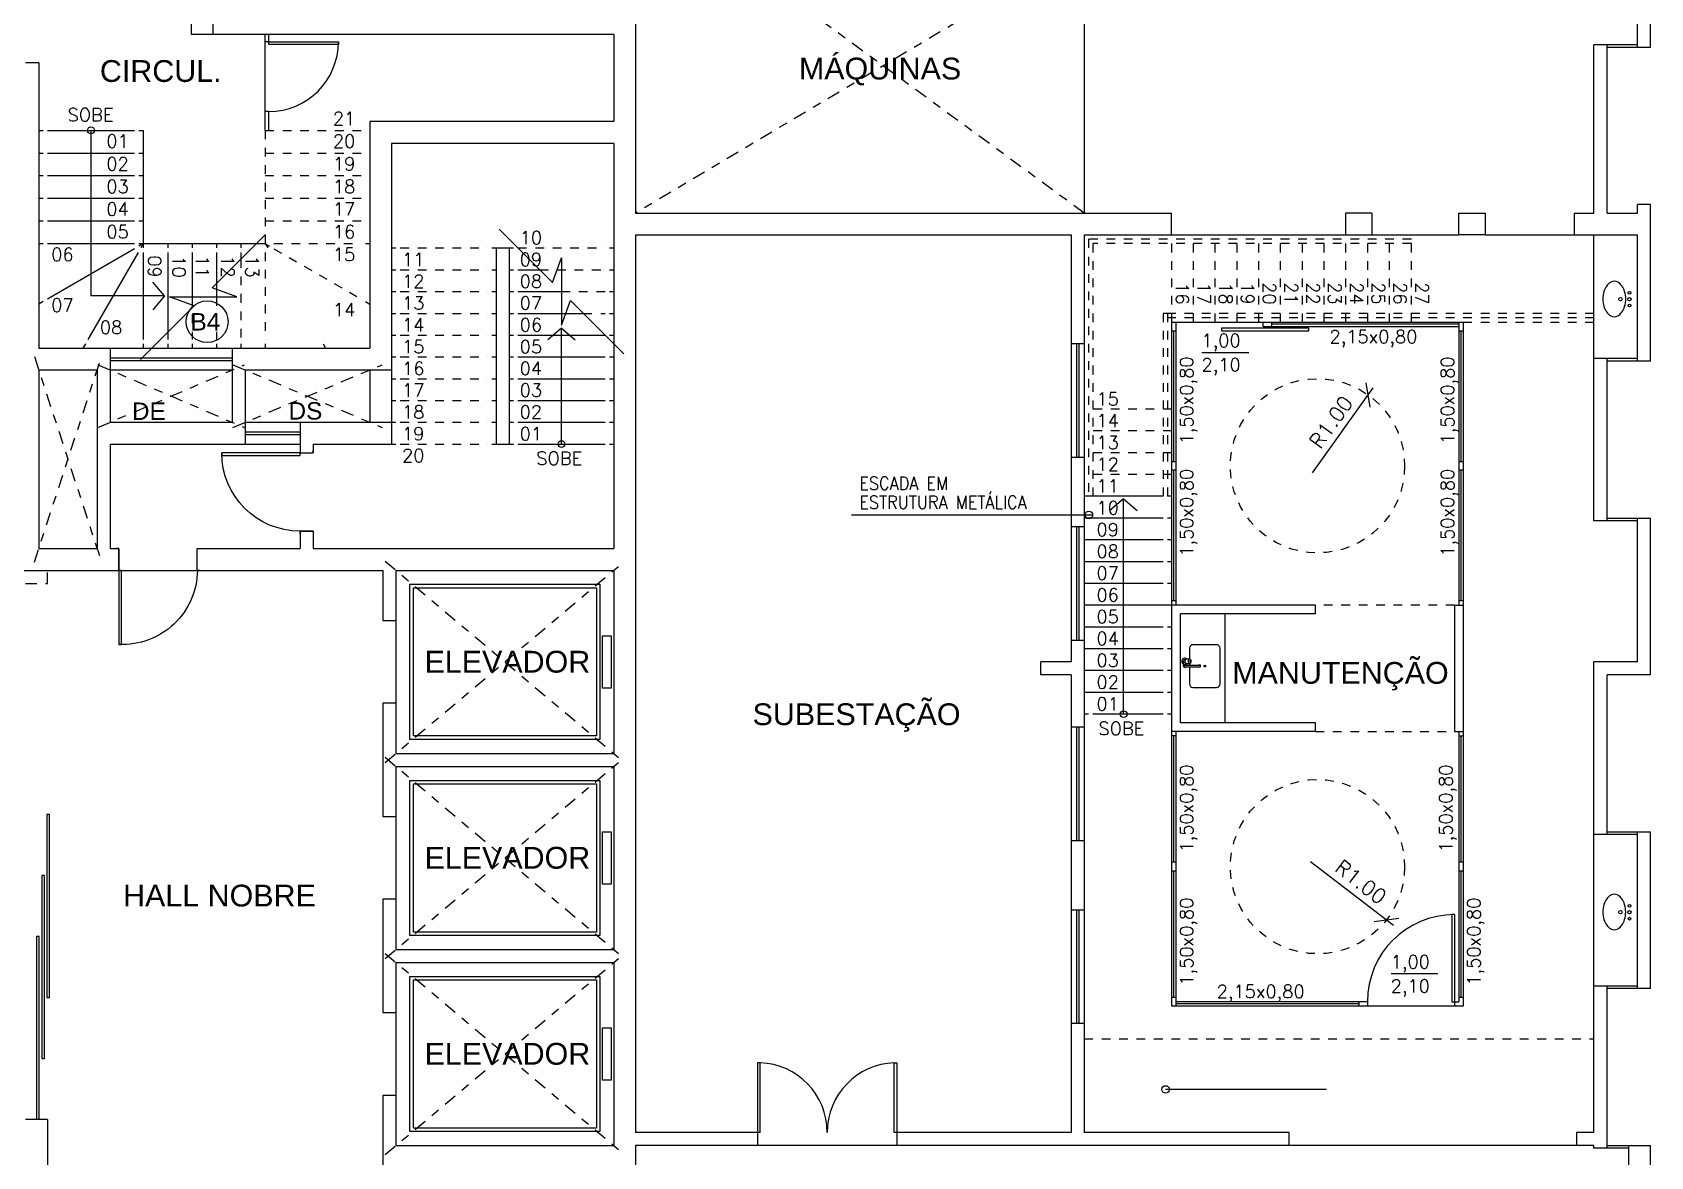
# Model space of a CAD drawing. Header units: millimetres. Extents: x -8 to 5830, y -596 to 3598.
# Drawn here: x 1596.73 to 1615.3, y 2371.62 to 2384.52 of the extents above; entities that cross this region are included whole.
import ezdxf

# ---------------------------------------------------------------- set-up
doc = ezdxf.new("R2010")
doc.units = ezdxf.units.MM
for name, pattern in [('CONTINU', [0]), ('DASHDOT', [1, 0.5, -0.25, 0, -0.25]), ('HIDDEN', [9.525, 6.35, -3.175])]:
    doc.linetypes.add(name, pattern=pattern)
doc.layers.get('0').update_dxf_attribs({"color": 9})
doc.styles.add('80X50', font='romans.shx')
doc.styles.add('ROMANS', font='romans')
doc.styles.get("Standard").update_dxf_attribs({"font": 'arial.ttf'})
doc.dimstyles.new('Fares Eng - 50', dxfattribs={"dimscale": 2, "dimtxt": 0.085, "dimasz": 0.1, "dimexe": 0.05, "dimexo": 0.05, "dimgap": 0.04, "dimtad": 1, "dimzin": 4, "dimdsep": 46, "dimtxsty": 'ROMANS', "dimblk1": 'OBLIQUE', "dimblk2": 'OBLIQUE', "dimsah": 1, "dimcen": 0.05, "dimdle": 0.05, "dimclrd": 8, "dimclre": 8, "dimclrt": 8, "dimaunit": 1, "dimadec": 0, "dimazin": 0, "dimtfac": 1, "dimtix": 1, "dimtmove": 2, "dimatfit": 0, "dimldrblk": 'OPEN90', "dimfxl": 1, "dimtolj": 1, "dimtzin": 0, "dimarcsym": 0})

# ---------------------------------------------------------------- blocks, each defined once
blk = doc.blocks.new('P90 - parede 25cm')
for points in [[(-0.125, 0.93), (-0.125, 0.9), (0.125, 0.9), (0.125, 0.93)], [(-0.125, -0.03), (-0.125, 0), (0.125, 0), (0.125, -0.03)]]:
    blk.add_lwpolyline(points)
blk.add_lwpolyline([(-0.975, 0.03), (-0.125, 0.03), (-0.125, 0), (-0.975, 0)], close=True)
at = {"color": 8}
blk.add_arc((-0.117, 0.042), 0.859, 90.5007, 182.7724, dxfattribs=at)
blk = doc.blocks.new('P90')
for points in [[(0.075, 0.93), (0.075, 0.9), (-0.075, 0.9), (-0.075, 0.93)], [(0.075, -0.03), (0.075, 0), (-0.075, 0), (-0.075, -0.03)]]:
    blk.add_lwpolyline(points)
blk.add_lwpolyline([(0.975, 0.87), (0.075, 0.87), (0.075, 0.9), (0.975, 0.9)], close=True)
at = {"color": 8}
blk.add_arc((0.075, 0.9), 0.9, 270, 0, dxfattribs=at)
blk = doc.blocks.new('PIA')
for p, q in [((0, 0.245), (0.044, 0.245)), ((0.01, 0.23), (0.01, 0.06)), ((0.01, 0.215), (0.031, 0.215)), ((0.03, 0.175), (0.01, 0.175))]:
    blk.add_line(p, q)
blk.add_lwpolyline([(-0.01, 0.23), (-0.01, 0.06)])
for points in [[(0.08, 0.173), (0.08, 0.21, 0.133256), (0.078, 0.217, 0.106756), (0.073, 0.223, 0.082828), (0.065, 0.227, 0.071352), (0.055, 0.228, 0.071352), (0.045, 0.227, 0.082828), (0.037, 0.223, 0.106756), (0.032, 0.217, 0.133256), (0.03, 0.21), (0.03, 0.173)], [(-0.01, 0.175), (-0.205, 0.175, 0.414214), (-0.245, 0.135), (-0.245, -0.135, 0.414214), (-0.205, -0.175), (0.205, -0.175, 0.414214), (0.245, -0.135), (0.245, 0.135, 0.414214), (0.205, 0.175), (0.08, 0.175)]]:
    blk.add_lwpolyline(points, format="xyb")
blk.add_lwpolyline([(0.03, 0.173, 0.133256), (0.032, 0.166, 0.106756), (0.037, 0.16, 0.082828), (0.045, 0.157, 0.071352), (0.055, 0.155, 0.071352), (0.065, 0.157, 0.082828), (0.073, 0.16, 0.106756), (0.078, 0.166, 0.133256), (0.08, 0.173, 0.133256), (0.078, 0.179, 0.106756), (0.073, 0.185, 0.082828), (0.065, 0.189, 0.071352), (0.055, 0.19, 0.071352), (0.045, 0.189, 0.082828), (0.037, 0.185, 0.106756), (0.032, 0.179, 0.133256)], format="xyb", close=True)
at = {"color": 8}
for points in [[(0.046, 0.245, 0.263265), (0.037, 0.23), (0.037, 0.223)], [(0.073, 0.223), (0.073, 0.23, 0.546464), (0.048, 0.246, 0.546464)]]:
    blk.add_lwpolyline(points, format="xyb", dxfattribs=at)
blk.add_lwpolyline([(0.062, 0.165, 0.133256), (0.062, 0.167, 0.106756), (0.06, 0.169, 0.082828), (0.058, 0.17, 0.071352), (0.055, 0.171, 0.071352), (0.052, 0.17, 0.082828), (0.05, 0.169, 0.106756), (0.048, 0.167, 0.133256), (0.047, 0.165, 0.133256), (0.048, 0.163, 0.106756), (0.05, 0.162, 0.082828), (0.052, 0.16, 0.071352), (0.055, 0.16, 0.071352), (0.058, 0.16, 0.082828), (0.06, 0.162, 0.106756), (0.062, 0.163, 0.133256)], format="xyb", close=True, dxfattribs=at)
blk.add_circle((0, 0), 0.01)
for centre, radius, start, end in [((0, 0.23), 0.015, 311.8103, 228.1897), ((0, 0.23), 0.01, 0.0002, 180.0002), ((0.044, 0.255), 0.01, 270, 294.62), ((0, 0.06), 0.01, 180.0001, 0.0001)]:
    blk.add_arc(centre, radius, start, end)
for centre, radius, start, end in [((0.055, 0.23), 0.035, 315.5847, 154.6231), ((0.055, 0.23), 0.035, 205.3769, 224.4153), ((0, 0.06), 0.0125, 143.1301, 36.8699)]:
    blk.add_arc(centre, radius, start, end, dxfattribs=at)
blk = doc.blocks.new('_OBLIQUE')
at = {"color": 0, "linetype": 'ByBlock'}
blk.add_line((-0.5, -0.5), (0.5, 0.5), dxfattribs=at)
blk = doc.blocks.new('*D52')
at = {"color": 8, "linetype": 'CONTINU', "lineweight": -2, "transparency": 16777216}
blk.add_line((1611.419, 2379.466), (1612.116, 2380.443), dxfattribs=at)
at = {"layer": 'DEFPOINTS', "color": 0, "linetype": 'CONTINU', "transparency": 16777216}
for p in [(1612.058, 2380.361), (1611.477, 2379.548)]:
    blk.add_point(p, dxfattribs=at)
at = {"color": 8, "linetype": 'CONTINU', "lineweight": -2, "transparency": 16777216, "xscale": 0.2, "yscale": 0.2, "zscale": 0.2, "rotation": 54.48324469873914}
blk.add_blockref('_OBLIQUE', (1612.058, 2380.361), dxfattribs=at)
at = {"color": 8, "linetype": 'CONTINU', "lineweight": -2, "transparency": 16777216, "insert": (1611.633, 2380.05), "char_height": 0.17, "attachment_point": 5, "rotation": 54.4832, "style": 'ROMANS'}
blk.add_mtext('\\A1;R1.00', dxfattribs=at)
blk = doc.blocks.new('_Open90')
at = {"color": 0, "linetype": 'ByBlock', "lineweight": -2}
for p, q in [((0, 0), (-1, 0)), ((-0.5, 0.5), (0, 0)), ((0, 0), (-0.5, -0.5))]:
    blk.add_line(p, q, dxfattribs=at)
blk = doc.blocks.new('*D53')
at = {"color": 8, "linetype": 'CONTINU', "lineweight": -2, "transparency": 16777216}
blk.add_line((1611.398, 2375.009), (1612.349, 2374.276), dxfattribs=at)
at = {"layer": 'DEFPOINTS', "color": 0, "linetype": 'CONTINU', "transparency": 16777216}
for p in [(1611.477, 2374.948), (1612.269, 2374.337)]:
    blk.add_point(p, dxfattribs=at)
at = {"color": 8, "linetype": 'CONTINU', "lineweight": -2, "transparency": 16777216, "xscale": 0.2, "yscale": 0.2, "zscale": 0.2, "rotation": 322.4032964737302}
blk.add_blockref('_OBLIQUE', (1612.269, 2374.337), dxfattribs=at)
at = {"color": 8, "linetype": 'CONTINU', "lineweight": -2, "transparency": 16777216, "insert": (1611.974, 2374.773), "char_height": 0.17, "attachment_point": 5, "rotation": 322.4033, "style": 'ROMANS'}
blk.add_mtext('\\A1;R1.00', dxfattribs=at)

msp = doc.modelspace()

# ---------------------------------------------------------------- linework, layer by layer
for p, q in [((1603.65, 2393.098), (1603.65, 2382.448)), ((1615.15, 2384.348), (1615.15, 2386.148)), ((1615.3, 2384.348), (1615.3, 2386.148)), ((1598.55, 2385.19), (1598.55, 2384.498)), ((1598.8, 2384.748), (1598.8, 2384.498)), ((1603.4, 2384.498), (1598.55, 2384.498)), ((1603.4, 2384.498), (1603.4, 2383.498)), ((1615.15, 2384.378), (1614.65, 2384.378)), ((1614.65, 2382.448), (1614.65, 2384.378)), ((1614.8, 2382.448), (1614.8, 2384.378)), ((1615.3, 2384.348), (1614.8, 2384.348)), ((1596.8, 2384.171), (1596.65, 2384.171)), ((1596.8, 2384.171), (1596.8, 2380.898)), ((1596.8, 2383.398), (1596.85, 2383.398)), ((1596.9, 2383.398), (1597.9, 2383.398)), ((1597.4, 2383.398), (1597.4, 2381.498)), ((1597.95, 2383.398), (1598, 2383.398)), ((1598, 2383.398), (1598, 2382.048)), ((1600.6, 2383.498), (1600.6, 2380.898)), ((1603.4, 2383.498), (1600.6, 2383.498)), ((1603.4, 2383.248), (1600.85, 2383.248)), ((1600.85, 2383.248), (1600.85, 2379.798)), ((1603.4, 2383.248), (1603.4, 2378.598)), ((1596.8, 2383.138), (1596.85, 2383.138)), ((1596.9, 2383.138), (1597.9, 2383.138)), ((1597.95, 2383.138), (1598, 2383.138)), ((1596.8, 2382.878), (1596.85, 2382.878)), ((1596.9, 2382.878), (1597.9, 2382.878)), ((1597.95, 2382.878), (1598, 2382.878)), ((1596.8, 2382.618), (1596.85, 2382.618)), ((1596.9, 2382.618), (1597.9, 2382.618)), ((1597.95, 2382.618), (1598, 2382.618)), ((1603.65, 2382.448), (1609.8, 2382.448)), ((1609.8, 2382.198), (1609.8, 2382.448)), ((1611.8, 2382.448), (1611.8, 2382.198)), ((1612.1, 2382.448), (1611.8, 2382.448)), ((1612.1, 2382.448), (1612.1, 2382.198)), ((1614.423, 2382.448), (1614.65, 2382.448)), ((1614.423, 2382.448), (1614.423, 2382.198)), ((1614.8, 2382.448), (1615.15, 2382.448)), ((1615.3, 2382.548), (1615.15, 2382.548)), ((1615.15, 2382.448), (1615.15, 2382.548)), ((1615.3, 2380.748), (1615.3, 2382.548)), ((1596.8, 2382.358), (1596.85, 2382.358)), ((1596.9, 2382.358), (1597.9, 2382.358)), ((1597.95, 2382.358), (1598, 2382.358)), ((1596.8, 2382.098), (1596.85, 2382.098)), ((1596.9, 2382.098), (1597.9, 2382.098)), ((1597.9, 2382.04), (1596.9, 2381.462)), ((1598, 2382.098), (1597.95, 2382.069)), ((1597.95, 2382.098), (1599.298, 2382.098)), ((1598, 2382.098), (1597.972, 2382.048)), ((1598.28, 2382.098), (1598.28, 2382.048)), ((1598.56, 2382.098), (1598.56, 2382.048)), ((1598.84, 2382.098), (1598.84, 2382.048)), ((1599.12, 2382.098), (1599.12, 2382.048)), ((1600.85, 2382.048), (1600.9, 2382.048)), ((1602, 2382.048), (1602.25, 2382.048)), ((1602.05, 2382.048), (1602.05, 2379.798)), ((1602.2, 2382.048), (1602.2, 2379.798)), ((1603.35, 2382.048), (1603.4, 2382.048)), ((1603.65, 2382.198), (1608.65, 2382.198)), ((1603.65, 2382.198), (1603.65, 2371.898)), ((1608.65, 2382.198), (1608.65, 2377.298)), ((1608.8, 2382.198), (1612.1, 2382.198)), ((1608.8, 2382.198), (1608.8, 2371.898)), ((1614.423, 2382.198), (1615.15, 2382.198)), ((1615.15, 2380.748), (1615.15, 2382.198)), ((1597.943, 2381.998), (1597.365, 2380.998)), ((1598, 2381.998), (1598, 2380.998)), ((1598.28, 2381.998), (1598.28, 2380.998)), ((1598.56, 2381.998), (1598.56, 2381.486)), ((1598.84, 2381.998), (1598.84, 2381.486)), ((1599.12, 2381.998), (1599.12, 2381.92)), ((1600.85, 2381.798), (1600.9, 2381.798)), ((1602, 2381.798), (1602.05, 2381.798)), ((1602.2, 2381.798), (1602.25, 2381.798)), ((1602.3, 2381.798), (1602.55, 2381.798)), ((1603.35, 2381.798), (1603.4, 2381.798)), ((1598.244, 2381.498), (1597.4, 2381.498)), ((1598.244, 2381.498), (1598.11, 2381.655)), ((1598.244, 2381.498), (1598.11, 2381.34)), ((1600.85, 2381.548), (1600.9, 2381.548)), ((1602, 2381.548), (1602.05, 2381.548)), ((1602.2, 2381.548), (1602.25, 2381.548)), ((1602.3, 2381.548), (1602.8, 2381.548)), ((1603.35, 2381.548), (1603.4, 2381.548)), ((1596.85, 2381.434), (1596.8, 2381.405)), ((1600.85, 2381.298), (1600.9, 2381.298)), ((1602, 2381.298), (1602.05, 2381.298)), ((1602.2, 2381.298), (1602.25, 2381.298)), ((1602.3, 2381.298), (1603.05, 2381.298)), ((1603.35, 2381.298), (1603.4, 2381.298)), ((1602.8, 2381.129), (1602.643, 2380.994)), ((1602.8, 2379.798), (1602.8, 2381.129)), ((1602.8, 2381.129), (1602.958, 2380.994)), ((1597.336, 2380.948), (1597.308, 2380.898)), ((1598, 2380.948), (1598, 2380.898)), ((1598.28, 2380.948), (1598.28, 2380.898)), ((1598.56, 2380.948), (1598.56, 2380.898)), ((1598.84, 2380.948), (1598.84, 2380.898)), ((1599.12, 2380.948), (1599.12, 2380.898)), ((1600.85, 2381.048), (1600.9, 2381.048)), ((1602, 2381.048), (1602.05, 2381.048)), ((1602.2, 2381.048), (1602.25, 2381.048)), ((1602.3, 2381.048), (1603.3, 2381.048)), ((1603.35, 2381.048), (1603.4, 2381.048)), ((1608.8, 2380.948), (1608.65, 2380.948)), ((1608.71, 2380.948), (1608.71, 2379.648)), ((1608.74, 2379.648), (1608.74, 2380.948)), ((1596.8, 2380.898), (1600.6, 2380.898)), ((1597.62, 2380.898), (1597.62, 2380.048)), ((1597.62, 2380.788), (1599.02, 2380.788)), ((1597.62, 2380.758), (1599.02, 2380.758)), ((1599.02, 2380.898), (1599.02, 2380.048)), ((1600.85, 2380.798), (1600.9, 2380.798)), ((1602, 2380.798), (1602.05, 2380.798)), ((1602.2, 2380.798), (1602.25, 2380.798)), ((1602.3, 2380.798), (1603.3, 2380.798)), ((1603.35, 2380.798), (1603.4, 2380.798)), ((1615.15, 2380.778), (1614.65, 2380.778)), ((1614.65, 2378.918), (1614.65, 2380.778)), ((1614.8, 2378.918), (1614.8, 2380.778)), ((1615.3, 2380.748), (1614.8, 2380.748)), ((1596.8, 2380.648), (1597.47, 2380.648)), ((1596.8, 2380.648), (1596.8, 2378.598)), ((1597.47, 2380.648), (1597.47, 2378.598)), ((1597.62, 2380.648), (1599.02, 2380.648)), ((1599.17, 2380.648), (1600.85, 2380.648)), ((1599.17, 2380.648), (1599.17, 2379.798)), ((1600.6, 2380.648), (1600.6, 2380.048)), ((1600.85, 2380.548), (1600.9, 2380.548)), ((1602, 2380.548), (1602.05, 2380.548)), ((1602.2, 2380.548), (1602.25, 2380.548)), ((1602.3, 2380.548), (1603.3, 2380.548)), ((1603.35, 2380.548), (1603.4, 2380.548)), ((1600.85, 2380.298), (1600.9, 2380.298)), ((1602, 2380.298), (1602.05, 2380.298)), ((1602.2, 2380.298), (1602.25, 2380.298)), ((1602.3, 2380.298), (1603.3, 2380.298)), ((1603.35, 2380.298), (1603.4, 2380.298)), ((1597.62, 2380.048), (1599.02, 2380.048)), ((1599.17, 2380.048), (1600.9, 2380.048)), ((1599.8, 2380.048), (1599.8, 2379.698)), ((1602, 2380.048), (1602.05, 2380.048)), ((1602.2, 2380.048), (1602.25, 2380.048)), ((1602.3, 2380.048), (1603.3, 2380.048)), ((1603.35, 2380.048), (1603.4, 2380.048)), ((1599.17, 2379.938), (1599.8, 2379.938)), ((1599.17, 2379.908), (1599.8, 2379.908)), ((1597.62, 2379.798), (1597.62, 2378.598)), ((1597.62, 2379.798), (1599.8, 2379.798)), ((1599.8, 2379.698), (1599.95, 2379.698)), ((1599.95, 2379.798), (1599.95, 2379.698)), ((1599.95, 2379.798), (1600.9, 2379.798)), ((1602, 2379.798), (1602.25, 2379.798)), ((1602.3, 2379.798), (1603.3, 2379.798)), ((1603.35, 2379.798), (1603.4, 2379.798)), ((1608.65, 2379.648), (1608.8, 2379.648)), ((1609.252, 2379.171), (1609.095, 2379.037)), ((1609.252, 2376.698), (1609.252, 2379.171)), ((1609.252, 2379.171), (1609.409, 2379.037)), ((1615.15, 2378.918), (1614.65, 2378.918)), ((1614.8, 2378.948), (1615.3, 2378.948)), ((1615.15, 2377.298), (1615.15, 2378.948)), ((1615.3, 2377.148), (1615.3, 2378.948)), ((1599.95, 2378.798), (1599.8, 2378.798)), ((1599.8, 2378.798), (1599.8, 2378.598)), ((1599.95, 2378.798), (1599.95, 2378.598)), ((1608.8, 2378.848), (1608.65, 2378.848)), ((1608.71, 2378.848), (1608.71, 2377.548)), ((1608.74, 2377.548), (1608.74, 2378.848)), ((1596.8, 2378.598), (1597.47, 2378.598)), ((1597.62, 2378.598), (1597.72, 2378.598)), ((1597.72, 2378.598), (1597.72, 2378.348)), ((1598.62, 2378.348), (1598.62, 2378.598)), ((1598.62, 2378.598), (1599.8, 2378.598)), ((1599.95, 2378.598), (1603.4, 2378.598)), ((1580.9, 2378.348), (1600.75, 2378.348)), ((1600.75, 2378.348), (1600.75, 2377.773)), ((1600.9, 2378.348), (1603.4, 2378.348)), ((1600.9, 2378.348), (1600.9, 2376.248)), ((1603.4, 2378.348), (1603.4, 2376.248)), ((1600.75, 2377.773), (1600.9, 2377.773)), ((1609.804, 2376.498), (1609.804, 2377.948)), ((1611.454, 2377.948), (1609.804, 2377.948)), ((1611.454, 2377.848), (1609.904, 2377.848)), ((1609.904, 2376.598), (1609.904, 2377.848)), ((1611.454, 2377.848), (1611.454, 2377.948)), ((1613.05, 2377.948), (1613.15, 2377.948)), ((1613.05, 2377.948), (1613.05, 2376.498)), ((1613.15, 2377.948), (1613.15, 2376.498)), ((1608.65, 2377.548), (1608.8, 2377.548)), ((1608.3, 2377.148), (1608.3, 2377.298)), ((1608.65, 2377.298), (1608.3, 2377.298)), ((1615.15, 2377.298), (1614.65, 2377.298)), ((1614.65, 2375.318), (1614.65, 2377.298)), ((1608.65, 2377.148), (1608.3, 2377.148)), ((1608.65, 2377.148), (1608.65, 2371.898)), ((1615.3, 2377.148), (1614.8, 2377.148)), ((1614.8, 2375.318), (1614.8, 2377.148)), ((1600.9, 2376.823), (1600.75, 2376.823)), ((1600.75, 2376.823), (1600.75, 2375.523)), ((1608.8, 2376.548), (1608.65, 2376.548)), ((1608.71, 2376.548), (1608.71, 2375.248)), ((1608.74, 2375.248), (1608.74, 2376.548)), ((1611.454, 2376.498), (1609.804, 2376.498)), ((1611.454, 2376.598), (1609.904, 2376.598)), ((1611.454, 2376.498), (1611.454, 2376.598)), ((1613.05, 2376.498), (1613.15, 2376.498)), ((1600.9, 2376.248), (1603.4, 2376.248)), ((1600.9, 2376.098), (1603.4, 2376.098)), ((1600.9, 2376.098), (1600.9, 2373.998)), ((1603.4, 2376.098), (1603.4, 2373.998)), ((1600.75, 2375.523), (1600.9, 2375.523)), ((1608.65, 2375.248), (1608.8, 2375.248)), ((1615.15, 2375.318), (1614.65, 2375.318)), ((1614.8, 2375.348), (1615.3, 2375.348)), ((1615.15, 2373.548), (1615.15, 2375.348)), ((1615.3, 2373.548), (1615.3, 2375.348)), ((1600.9, 2374.573), (1600.75, 2374.573)), ((1600.75, 2374.573), (1600.75, 2373.273)), ((1608.8, 2374.448), (1608.65, 2374.448)), ((1608.71, 2374.448), (1608.71, 2373.148)), ((1608.74, 2373.148), (1608.74, 2374.448)), ((1600.9, 2373.998), (1603.4, 2373.998)), ((1600.9, 2373.848), (1603.4, 2373.848)), ((1600.9, 2373.848), (1600.9, 2371.748)), ((1603.4, 2373.848), (1603.4, 2371.748)), ((1615.15, 2373.578), (1614.65, 2373.578)), ((1614.65, 2371.898), (1614.65, 2373.578)), ((1614.8, 2371.718), (1614.8, 2373.578)), ((1615.3, 2373.548), (1614.8, 2373.548)), ((1600.75, 2373.273), (1600.9, 2373.273)), ((1608.8, 2373.148), (1608.65, 2373.148)), ((1605.05, 2372.698), (1605.05, 2371.748)), ((1606.65, 2372.698), (1606.65, 2371.748)), ((1600.9, 2372.323), (1600.75, 2372.323)), ((1600.75, 2372.323), (1600.75, 2370.774)), ((1596.9, 2372.048), (1596.65, 2372.048)), ((1596.9, 2372.048), (1596.9, 2368.948)), ((1605.08, 2371.898), (1603.65, 2371.898)), ((1611.15, 2371.898), (1608.8, 2371.898)), ((1611.15, 2371.748), (1611.15, 2371.898)), ((1614.65, 2371.898), (1614.45, 2371.898)), ((1614.45, 2371.898), (1614.45, 2371.748)), ((1600.9, 2371.748), (1603.4, 2371.748)), ((1603.65, 2371.748), (1603.65, 2371.064)), ((1614.65, 2371.748), (1603.65, 2371.748)), ((1614.65, 2371.718), (1614.65, 2371.748)), ((1615.05, 2371.718), (1614.65, 2371.718)), ((1614.8, 2371.748), (1615.3, 2371.748)), ((1615.05, 2365.498), (1615.05, 2371.748)), ((1615.3, 2345.748), (1615.3, 2371.748))]:
    msp.add_line(p, q)
at = {"linetype": 'DASHDOT', "ltscale": 0.3}
for p, q in [((1608.8, 2382.448), (1603.65, 2386.218)), ((1608.695, 2385.448), (1603.65, 2382.448)), ((1596.75, 2380.801), (1597.521, 2378.444)), ((1596.75, 2378.444), (1597.521, 2380.801)), ((1597.48, 2379.988), (1599.16, 2380.708)), ((1597.48, 2380.708), (1599.16, 2379.988)), ((1599.027, 2379.988), (1600.743, 2380.708)), ((1599.027, 2380.708), (1600.743, 2379.988)), ((1600.775, 2378.453), (1603.525, 2376.143)), ((1600.775, 2376.143), (1603.525, 2378.453)), ((1600.775, 2376.203), (1603.525, 2373.893)), ((1600.775, 2373.893), (1603.525, 2376.203)), ((1600.775, 2373.953), (1603.525, 2371.643)), ((1600.775, 2371.643), (1603.525, 2373.953))]:
    msp.add_line(p, q, dxfattribs=at)
at = {"linetype": 'CONTINU', "lineweight": -2}
for p, q in [((1608.8, 2385.198), (1608.8, 2382.448)), ((1599.4, 2383.398), (1599.4, 2384.498)), ((1599.44, 2384.384), (1599.44, 2384.498)), ((1599.44, 2384.414), (1599.4, 2384.414)), ((1599.44, 2383.614), (1599.4, 2383.614)), ((1599.44, 2383.398), (1599.44, 2383.614)), ((1612.1, 2382.198), (1613.1, 2382.198)), ((1613.4, 2382.198), (1614.423, 2382.198)), ((1614.65, 2380.778), (1614.65, 2382.198)), ((1609.754, 2381.298), (1609.704, 2381.298)), ((1609.804, 2377.948), (1609.804, 2381.198)), ((1609.804, 2381.198), (1613.15, 2381.198)), ((1609.854, 2377.948), (1609.854, 2381.198)), ((1610.854, 2381.148), (1610.854, 2381.198)), ((1610.854, 2381.148), (1613.1, 2381.148)), ((1610.954, 2381.148), (1610.954, 2381.198)), ((1613.1, 2381.173), (1610.954, 2381.173)), ((1613.1, 2381.198), (1613.1, 2377.948)), ((1613.15, 2381.198), (1613.15, 2377.948)), ((1609.804, 2381.098), (1609.854, 2381.098)), ((1609.829, 2379.598), (1609.829, 2381.098)), ((1613.1, 2381.098), (1613.15, 2381.098)), ((1613.125, 2379.598), (1613.125, 2381.098)), ((1610.151, 2380.85), (1610.687, 2380.85)), ((1609.804, 2379.598), (1609.854, 2379.598)), ((1609.854, 2379.498), (1609.804, 2379.498)), ((1609.829, 2377.998), (1609.829, 2379.498)), ((1613.1, 2379.598), (1613.15, 2379.598)), ((1613.15, 2379.498), (1613.1, 2379.498)), ((1613.125, 2377.998), (1613.125, 2379.498)), ((1609.704, 2379.198), (1608.8, 2379.198)), ((1609.804, 2379.198), (1609.754, 2379.198)), ((1606.13, 2378.985), (1608.892, 2378.985)), ((1609.704, 2378.948), (1608.8, 2378.948)), ((1609.804, 2378.948), (1609.754, 2378.948)), ((1609.704, 2378.698), (1608.8, 2378.698)), ((1609.804, 2378.698), (1609.754, 2378.698)), ((1609.704, 2378.448), (1608.8, 2378.448)), ((1609.804, 2378.448), (1609.754, 2378.448)), ((1609.704, 2378.198), (1608.8, 2378.198)), ((1609.804, 2378.198), (1609.754, 2378.198)), ((1609.854, 2377.998), (1609.804, 2377.998)), ((1613.15, 2377.998), (1613.1, 2377.998)), ((1609.804, 2377.948), (1608.8, 2377.948)), ((1610.419, 2376.598), (1610.419, 2377.848)), ((1609.704, 2377.698), (1608.8, 2377.698)), ((1609.804, 2377.698), (1609.754, 2377.698)), ((1609.704, 2377.448), (1608.8, 2377.448)), ((1609.804, 2377.448), (1609.754, 2377.448)), ((1609.704, 2377.198), (1608.8, 2377.198)), ((1609.804, 2377.198), (1609.754, 2377.198)), ((1609.704, 2376.948), (1608.8, 2376.948)), ((1609.804, 2376.948), (1609.754, 2376.948)), ((1608.85, 2376.698), (1608.8, 2376.698)), ((1609.704, 2376.698), (1608.9, 2376.698)), ((1609.804, 2376.698), (1609.754, 2376.698)), ((1609.804, 2373.348), (1609.804, 2376.498)), ((1609.854, 2373.348), (1609.854, 2376.498)), ((1613.1, 2376.498), (1613.1, 2373.398)), ((1613.15, 2376.498), (1613.15, 2373.348)), ((1609.854, 2376.448), (1609.804, 2376.448)), ((1609.829, 2374.998), (1609.829, 2376.448)), ((1613.1, 2376.448), (1613.15, 2376.448)), ((1613.125, 2374.998), (1613.125, 2376.448)), ((1614.65, 2373.578), (1614.65, 2375.318)), ((1609.854, 2374.998), (1609.804, 2374.998)), ((1613.15, 2374.998), (1613.1, 2374.998)), ((1609.854, 2374.898), (1609.804, 2374.898)), ((1609.829, 2373.448), (1609.829, 2374.898)), ((1613.15, 2374.898), (1613.1, 2374.898)), ((1613.125, 2373.448), (1613.125, 2374.898)), ((1613.05, 2374.398), (1613.05, 2373.348)), ((1612.324, 2373.72), (1612.859, 2373.72)), ((1609.854, 2373.448), (1609.804, 2373.448)), ((1613.15, 2373.348), (1609.804, 2373.348)), ((1612.05, 2373.398), (1609.854, 2373.398)), ((1611.95, 2373.373), (1609.854, 2373.373)), ((1611.95, 2373.398), (1611.95, 2373.348)), ((1612.05, 2373.398), (1612.05, 2373.348)), ((1613.15, 2373.448), (1613.1, 2373.448)), ((1611.579, 2372.391), (1609.733, 2372.391))]:
    msp.add_line(p, q, dxfattribs=at)
at = {"linetype": 'DASHDOT', "ltscale": 0.2}
for p, q in [((1599.4, 2383.398), (1599.4, 2382.048)), ((1599.4, 2383.398), (1600.6, 2383.398)), ((1599.4, 2383.138), (1600.6, 2383.138)), ((1599.4, 2382.878), (1600.6, 2382.878)), ((1599.4, 2382.618), (1600.6, 2382.618)), ((1599.4, 2382.358), (1600.6, 2382.358)), ((1599.298, 2382.098), (1599.45, 2382.098)), ((1599.4, 2382.098), (1599.429, 2382.048)), ((1599.4, 2382.098), (1599.45, 2382.069)), ((1599.5, 2382.098), (1600.5, 2382.098)), ((1599.5, 2382.04), (1600.5, 2381.462)), ((1600.55, 2382.098), (1600.6, 2382.098)), ((1600.95, 2382.048), (1601.95, 2382.048)), ((1602.3, 2382.048), (1603.3, 2382.048)), ((1608.85, 2382.148), (1608.85, 2379.198)), ((1612.554, 2382.148), (1608.85, 2382.148)), ((1608.9, 2382.098), (1608.9, 2379.198)), ((1612.554, 2382.098), (1608.9, 2382.098)), ((1609.804, 2381.198), (1609.804, 2382.198)), ((1610.054, 2381.198), (1610.054, 2382.198)), ((1610.304, 2381.198), (1610.304, 2382.198)), ((1610.554, 2381.198), (1610.554, 2382.198)), ((1610.804, 2381.198), (1610.804, 2382.198)), ((1611.054, 2381.198), (1611.054, 2382.198)), ((1611.304, 2381.198), (1611.304, 2382.198)), ((1611.554, 2381.198), (1611.554, 2382.198)), ((1611.804, 2381.198), (1611.804, 2382.198)), ((1612.054, 2381.198), (1612.054, 2382.198)), ((1612.304, 2381.198), (1612.304, 2382.198)), ((1612.554, 2381.198), (1612.554, 2382.198)), ((1599.12, 2381.92), (1599.12, 2380.998)), ((1599.4, 2381.998), (1599.4, 2380.998)), ((1600.95, 2381.798), (1601.95, 2381.798)), ((1602.55, 2381.798), (1603.3, 2381.798)), ((1598.56, 2381.486), (1598.56, 2380.998)), ((1598.84, 2381.486), (1598.84, 2380.998)), ((1600.95, 2381.548), (1601.95, 2381.548)), ((1602.8, 2381.548), (1603.3, 2381.548)), ((1600.55, 2381.434), (1600.6, 2381.405)), ((1600.95, 2381.298), (1601.95, 2381.298)), ((1603.05, 2381.298), (1603.3, 2381.298)), ((1609.704, 2381.298), (1609.704, 2379.198)), ((1614.65, 2381.298), (1609.754, 2381.298)), ((1609.754, 2381.298), (1609.754, 2379.198)), ((1614.65, 2381.248), (1609.754, 2381.248)), ((1613.15, 2381.198), (1614.65, 2381.198)), ((1599.4, 2380.948), (1599.4, 2380.898)), ((1600.064, 2380.948), (1600.093, 2380.898)), ((1600.95, 2381.048), (1601.95, 2381.048)), ((1600.95, 2380.798), (1601.95, 2380.798)), ((1600.95, 2380.548), (1601.95, 2380.548)), ((1600.95, 2380.298), (1601.95, 2380.298)), ((1609.804, 2380.198), (1608.8, 2380.198)), ((1600.95, 2380.048), (1601.95, 2380.048)), ((1609.804, 2379.948), (1608.8, 2379.948)), ((1600.95, 2379.798), (1601.95, 2379.798)), ((1609.804, 2379.698), (1608.8, 2379.698)), ((1609.804, 2379.448), (1608.8, 2379.448)), ((1613.05, 2377.948), (1611.454, 2377.948)), ((1611.454, 2376.498), (1613.05, 2376.498)), ((1608.8, 2372.973), (1614.65, 2372.973))]:
    msp.add_line(p, q, dxfattribs=at)
at = {"linetype": 'HIDDEN', "ltscale": 0.02}
for p, q in [((1596.9, 2378.198), (1596.9, 2378.348)), ((1596.65, 2378.198), (1596.9, 2378.198))]:
    msp.add_line(p, q, dxfattribs=at)
for points in [[(1599.44, 2384.414), (1600.24, 2384.414), (1600.24, 2384.384), (1599.44, 2384.384)], [(1613.1, 2382.448), (1613.4, 2382.448), (1613.4, 2382.198), (1613.1, 2382.198)], [(1601.06, 2378.188), (1603.24, 2378.188), (1603.24, 2376.408), (1601.06, 2376.408)], [(1601.1, 2378.148), (1603.2, 2378.148), (1603.2, 2376.448), (1601.1, 2376.448)], [(1603.27, 2377.598), (1603.37, 2377.598), (1603.37, 2376.998), (1603.27, 2376.998)], [(1601.06, 2375.938), (1603.24, 2375.938), (1603.24, 2374.158), (1601.06, 2374.158)], [(1601.1, 2375.898), (1603.2, 2375.898), (1603.2, 2374.198), (1601.1, 2374.198)], [(1596.895, 2373.448), (1596.925, 2373.448), (1596.925, 2375.548), (1596.895, 2375.548)], [(1603.27, 2375.348), (1603.37, 2375.348), (1603.37, 2374.748), (1603.27, 2374.748)], [(1596.835, 2372.748), (1596.865, 2372.748), (1596.865, 2374.848), (1596.835, 2374.848)], [(1601.06, 2373.688), (1603.24, 2373.688), (1603.24, 2371.908), (1601.06, 2371.908)], [(1601.1, 2373.648), (1603.2, 2373.648), (1603.2, 2371.948), (1601.1, 2371.948)], [(1603.27, 2373.098), (1603.37, 2373.098), (1603.37, 2372.498), (1603.27, 2372.498)]]:
    msp.add_lwpolyline(points, close=True)
for points in [[(1602.084, 2382.264), (1602.697, 2381.651), (1602.8, 2381.934), (1602.8, 2381.162), (1602.904, 2381.444), (1603.516, 2380.832)], [(1597.97, 2380.77), (1598.583, 2381.383), (1598.3, 2381.486), (1599.072, 2381.486), (1598.789, 2381.589), (1599.402, 2382.202)], [(1596.805, 2372.048), (1596.805, 2374.148), (1596.775, 2374.148), (1596.775, 2372.048)], [(1605.08, 2371.898), (1605.08, 2372.698), (1605.05, 2372.698)], [(1608.65, 2371.898), (1606.62, 2371.898), (1606.62, 2372.698), (1606.65, 2372.698)]]:
    msp.add_lwpolyline(points)
for points in [[(1614.843, 2381.656, 0.106633), (1614.797, 2381.614, 0.083482), (1614.765, 2381.55, 0.145222), (1614.765, 2381.375, 0.083482), (1614.797, 2381.311, 0.106633), (1614.843, 2381.269, 0.268318), (1614.924, 2381.269, 0.106633), (1614.97, 2381.311, 0.083482), (1615.002, 2381.375, 0.145222), (1615.002, 2381.55, 0.083482), (1614.97, 2381.614, 0.106633), (1614.924, 2381.656, 0.268318), (1614.843, 2381.656)], [(1614.843, 2374.621, 0.106633), (1614.797, 2374.579, 0.083482), (1614.765, 2374.514, 0.145222), (1614.765, 2374.34, 0.083482), (1614.797, 2374.276, 0.106633), (1614.843, 2374.233, 0.268318), (1614.924, 2374.233, 0.106633), (1614.97, 2374.276, 0.083482), (1615.002, 2374.34, 0.145222), (1615.002, 2374.514, 0.083482), (1614.97, 2374.579, 0.106633), (1614.924, 2374.621, 0.268318), (1614.843, 2374.621)]]:
    msp.add_lwpolyline(points, format="xyb")
at = {"linetype": 'CONTINU', "lineweight": -2}
msp.add_lwpolyline([(1610.376, 2381.097), (1611.376, 2381.097), (1611.376, 2381.127), (1610.376, 2381.127)], close=True, dxfattribs=at)
msp.add_lwpolyline([(1613.05, 2374.398), (1613.02, 2374.398), (1613.02, 2373.398), (1613.1, 2373.398)], dxfattribs=at)
for centre, radius in [((1597.4, 2383.398), 0.0387), ((1614.953, 2381.461), 0.0198), ((1615.057, 2381.46), 0.0193), ((1615.058, 2381.534), 0.0155), ((1598.733, 2381.202), 0.24), ((1615.058, 2381.387), 0.0155), ((1602.8, 2379.798), 0.0387), ((1609.252, 2376.698), 0.0387), ((1614.953, 2374.426), 0.0198), ((1615.057, 2374.425), 0.0193), ((1615.058, 2374.498), 0.0155), ((1615.058, 2374.351), 0.0155)]:
    msp.add_circle(centre, radius)
at = {"linetype": 'DASHDOT', "ltscale": 0.2}
for centre in [(1611.477, 2379.548), (1611.477, 2374.948)]:
    msp.add_circle(centre, 1, dxfattribs=at)
at = {"linetype": 'CONTINU', "lineweight": -2}
for centre in [(1608.853, 2378.985), (1609.733, 2372.391)]:
    msp.add_circle(centre, 0.0431, dxfattribs=at)
for centre, start, end in [((1599.44, 2384.414), 270, 0), ((1605.05, 2371.898), 0, 87.8509), ((1606.65, 2371.898), 92.1491, 180)]:
    msp.add_arc(centre, 0.8, start, end)
msp.add_arc((1613.05, 2373.398), 1, 90, 180, dxfattribs=at)

# ---------------------------------------------------------------- block references
at = {"xscale": -1}
msp.add_blockref('P90', (1599.875, 2378.798), dxfattribs=at)
at = {"xscale": -1, "rotation": 270}
msp.add_blockref('P90 - parede 25cm', (1597.72, 2378.473), dxfattribs=at)
at = {"linetype": 'CONTINU', "rotation": 90}
msp.add_blockref('PIA', (1610.183, 2377.25), dxfattribs=at)

# ---------------------------------------------------------------- texts
for s, height, p in [('MÁQUINAS', 0.25, (1605.525, 2383.982)), ('CIRCUL.', 0.25, (1597.502, 2383.954)), ('B4', 0.2, (1598.542, 2381.101)), ('DE', 0.2, (1597.87, 2380.075)), ('DS', 0.2, (1599.667, 2380.079)), ('ELEVADOR', 0.25, (1601.228, 2377.175)), ('MANUTENÇÃO', 0.25, (1610.499, 2377.047)), ('SUBESTAÇÃO', 0.25, (1604.993, 2376.572)), ('ELEVADOR', 0.25, (1601.228, 2374.925)), ('HALL NOBRE', 0.25, (1597.768, 2374.491)), ('ELEVADOR', 0.25, (1601.228, 2372.675))]:
    msp.add_text(s, height=height).set_placement(p)
at = {"style": '80X50'}
for s, p in [('SOBE', (1597.131, 2383.502)), ('21', (1600.176, 2383.459)), ('01', (1597.576, 2383.199)), ('20', (1600.176, 2383.199)), ('02', (1597.576, 2382.939)), ('19', (1600.176, 2382.939)), ('03', (1597.576, 2382.679)), ('18', (1600.176, 2382.679)), ('04', (1597.576, 2382.419)), ('17', (1600.176, 2382.419)), ('05', (1597.576, 2382.159)), ('16', (1600.176, 2382.159)), ('10', (1602.32, 2382.091)), ('06', (1596.944, 2381.899)), ('15', (1600.176, 2381.899)), ('11', (1600.97, 2381.841)), ('09', (1602.32, 2381.841)), ('12', (1600.97, 2381.591)), ('08', (1602.32, 2381.591)), ('13', (1600.97, 2381.341)), ('07', (1602.32, 2381.341)), ('07', (1596.944, 2381.317)), ('14', (1600.176, 2381.264)), ('08', (1597.502, 2381.063)), ('14', (1600.97, 2381.091)), ('06', (1602.32, 2381.091)), ('15', (1600.97, 2380.841)), ('05', (1602.32, 2380.841)), ('1,00', (1610.145, 2380.911)), ('2,15x0,80', (1611.614, 2380.956)), ('16', (1600.97, 2380.591)), ('04', (1602.32, 2380.591)), ('2,10', (1610.145, 2380.633)), ('17', (1600.97, 2380.341)), ('03', (1602.32, 2380.341)), ('15', (1608.94, 2380.241)), ('18', (1600.97, 2380.091)), ('02', (1602.32, 2380.091)), ('14', (1608.94, 2379.991)), ('19', (1600.97, 2379.841)), ('01', (1602.32, 2379.841)), ('13', (1608.94, 2379.741)), ('20', (1600.97, 2379.591)), ('SOBE', (1602.511, 2379.559)), ('12', (1608.94, 2379.491)), ('11', (1608.94, 2379.241)), ('10', (1608.94, 2378.991)), ('09', (1608.94, 2378.741)), ('08', (1608.94, 2378.491)), ('07', (1608.94, 2378.241)), ('06', (1608.94, 2377.991)), ('05', (1608.94, 2377.741)), ('04', (1608.94, 2377.491)), ('03', (1608.94, 2377.241)), ('02', (1608.94, 2376.991)), ('01', (1608.94, 2376.741)), ('SOBE', (1608.963, 2376.459)), ('1,00', (1612.317, 2373.781)), ('2,15x0,80', (1610.32, 2373.441)), ('2,10', (1612.317, 2373.503))]:
    msp.add_text(s, height=0.15, dxfattribs=at).set_placement(p)
for s, rotation, p in [('09', 270, (1598.055, 2381.963)), ('10', 270, (1598.335, 2381.963)), ('11', 270, (1598.603, 2381.963)), ('12', 270, (1598.895, 2381.963)), ('13', 270, (1599.175, 2381.963)), ('16', 270, (1609.85, 2381.655)), ('17', 270, (1610.1, 2381.655)), ('18', 270, (1610.35, 2381.655)), ('19', 270, (1610.6, 2381.655)), ('20', 270, (1610.85, 2381.655)), ('21', 270, (1611.1, 2381.655)), ('22', 270, (1611.35, 2381.655)), ('23', 270, (1611.6, 2381.655)), ('24', 270, (1611.85, 2381.655)), ('25', 270, (1612.1, 2381.655)), ('26', 270, (1612.35, 2381.655)), ('27', 270, (1612.6, 2381.655)), ('1,50x0,80', 90, (1610.049, 2379.794)), ('1,50x0,80', 90, (1613.044, 2379.794)), ('1,50x0,80', 90, (1610.049, 2378.505)), ('1,50x0,80', 90, (1613.044, 2378.505)), ('1,50x0,80', 90, (1610.049, 2375.111)), ('1,50x0,80', 90, (1613.025, 2375.111)), ('1,50x0,80', 90, (1610.049, 2373.583)), ('1,50x0,80', 90, (1613.346, 2373.583))]:
    msp.add_text(s, height=0.15, rotation=rotation, dxfattribs=at).set_placement(p)
at = {"style": '80X50', "width": 0.9}
for s, p in [('ESCADA EM', (1606.219, 2379.273)), ('ESTRUTURA METÁLICA', (1606.219, 2379.055))]:
    msp.add_text(s, height=0.15, dxfattribs=at).set_placement(p)

# ---------------------------------------------------------------- dimensions: what is measured, and where the dimension line sits
at = {"linetype": 'CONTINU', "lineweight": -2}
for center, mpoint, picture, middle in [((1611.477, 2379.548), (1612.058, 2380.361), '*D52', (1611.633, 2380.05)), ((1611.477, 2374.948), (1612.269, 2374.337), '*D53', (1611.974, 2374.773))]:
    dim = msp.add_radius_dim(center=center, mpoint=mpoint, dimstyle='Fares Eng - 50', dxfattribs=at)
    dim.commit()
    dim.dimension.update_dxf_attribs({"geometry": picture, "text_midpoint": middle})

doc.saveas('drawing.dxf')
